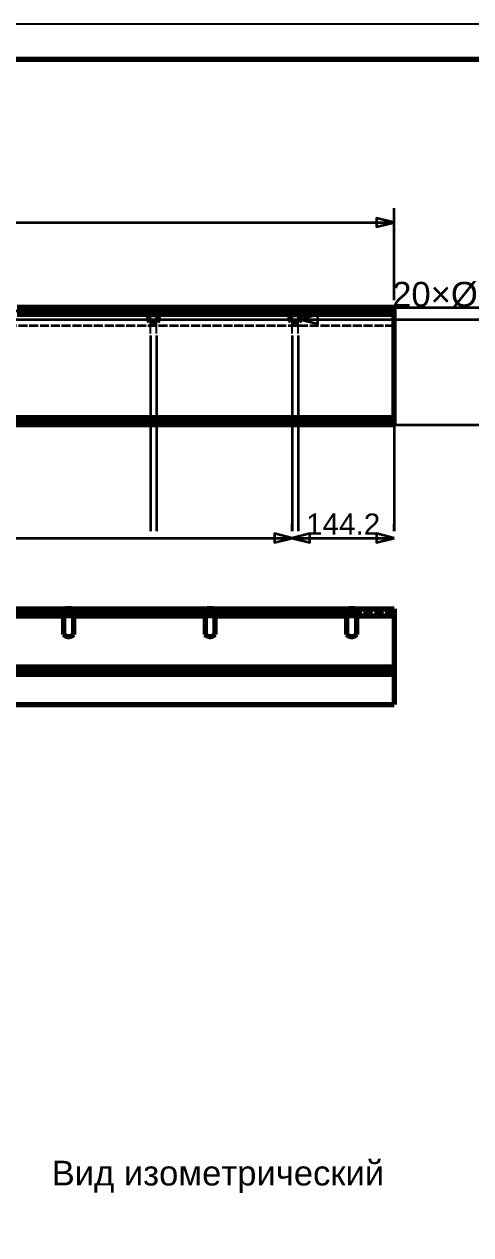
# Model space of a CAD drawing. Header units: millimetres. Extents: x 0 to 420, y 0 to 297.
# Drawn here: x 212.7 to 275.8, y 126 to 297 of the extents above; entities that cross this region are included whole.
import ezdxf
from ezdxf.enums import TextEntityAlignment as Align

# ---------------------------------------------------------------- set-up
doc = ezdxf.new("R2010")
doc.units = ezdxf.units.MM
doc.linetypes.add('CENTER', pattern=[5.08, 3.175, -0.635, 0.635, -0.635])
doc.linetypes.add('DASHED', pattern=[1.524, 1.27, -0.254])
doc.styles.add('GOST', font='Arial')

msp = doc.modelspace()

# ---------------------------------------------------------------- linework, layer by layer
at = {"color": 7, "lineweight": 35}
for p, q in [((265, 258), (265, 271)), ((65, 269), (265, 269)), ((265, 257), (280, 257)), ((72.88, 255.3), (280, 255.3)), ((73.72, 255.3), (280, 255.3)), ((92.88, 255.3), (280, 255.3)), ((93.72, 255.3), (280, 255.3)), ((112.88, 255.3), (280, 255.3)), ((113.72, 255.3), (280, 255.3)), ((132.88, 255.3), (280, 255.3)), ((133.72, 255.3), (280, 255.3)), ((152.88, 255.3), (280, 255.3)), ((153.72, 255.3), (280, 255.3)), ((172.88, 255.3), (280, 255.3)), ((173.72, 255.3), (280, 255.3)), ((192.88, 255.3), (280, 255.3)), ((193.72, 255.3), (280, 255.3)), ((212.88, 255.3), (280, 255.3)), ((213.72, 255.3), (280, 255.3)), ((232.88, 255.3), (280, 255.3)), ((233.72, 255.3), (280, 255.3)), ((251.72, 255.3), (263.72, 255.3)), ((252.88, 255.3), (280, 255.3)), ((253.72, 255.3), (280, 255.3)), ((263.72, 255.3), (268.72, 255.3)), ((230.58, 253), (230.58, 225.4)), ((231.42, 253), (231.42, 225.4)), ((250.58, 253), (250.58, 225.4)), ((251.42, 253), (251.42, 225.4)), ((265, 240.4), (265, 225.4)), ((265, 240.4), (280, 240.4)), ((250.58, 225.4), (250.58, 226.4)), ((250.58, 225.4), (250.58, 226.4)), ((265, 225.4), (265, 226.4)), ((90.58, 224.4), (250.58, 224.4)), ((250.58, 224.4), (265, 224.4))]:
    msp.add_line(p, q, dxfattribs=at)
at = {"color": 1, "lineweight": 70}
for p, q in [((230.28, 257), (211.72, 257)), ((230.28, 257), (211.72, 257)), ((230.37, 257), (230.28, 257)), ((230.28, 257), (230.28, 256.99)), ((230.28, 256.99), (230.28, 256.97)), ((230.28, 256.97), (230.28, 256.94)), ((230.28, 256.94), (230.28, 256.9)), ((230.28, 256.9), (230.28, 256.85)), ((230.28, 256.85), (230.28, 256.78)), ((230.28, 256.78), (230.28, 256.71)), ((230.28, 256.71), (230.28, 256.62)), ((230.28, 256.62), (230.28, 256.53)), ((230.46, 257), (230.37, 257)), ((230.56, 257), (230.46, 257)), ((230.66, 257), (230.56, 257)), ((230.77, 257), (230.66, 257)), ((230.89, 257), (230.77, 257)), ((231, 257), (230.89, 257)), ((231.11, 257), (231, 257)), ((231.23, 257), (231.11, 257)), ((231.34, 257), (231.23, 257)), ((231.44, 257), (231.34, 257)), ((231.54, 257), (231.44, 257)), ((231.63, 257), (231.54, 257)), ((231.72, 257), (231.63, 257)), ((250.28, 257), (231.72, 257)), ((250.28, 257), (231.72, 257)), ((231.72, 256.99), (231.72, 257)), ((231.72, 256.97), (231.72, 256.99)), ((231.72, 256.94), (231.72, 256.97)), ((231.72, 256.9), (231.72, 256.94)), ((231.72, 256.85), (231.72, 256.9)), ((231.72, 256.78), (231.72, 256.85)), ((231.72, 256.71), (231.72, 256.78)), ((231.72, 256.62), (231.72, 256.71)), ((231.72, 256.53), (231.72, 256.62)), ((250.37, 257), (250.28, 257)), ((250.28, 257), (250.28, 256.99)), ((250.28, 256.99), (250.28, 256.97)), ((250.28, 256.97), (250.28, 256.94)), ((250.28, 256.94), (250.28, 256.9)), ((250.28, 256.9), (250.28, 256.85)), ((250.28, 256.85), (250.28, 256.78)), ((250.28, 256.78), (250.28, 256.71)), ((250.28, 256.71), (250.28, 256.62)), ((250.28, 256.62), (250.28, 256.53)), ((250.46, 257), (250.37, 257)), ((250.56, 257), (250.46, 257)), ((250.66, 257), (250.56, 257)), ((250.77, 257), (250.66, 257)), ((250.89, 257), (250.77, 257)), ((251, 257), (250.89, 257)), ((251.11, 257), (251, 257)), ((251.23, 257), (251.11, 257)), ((251.34, 257), (251.23, 257)), ((251.44, 257), (251.34, 257)), ((251.54, 257), (251.44, 257)), ((251.63, 257), (251.54, 257)), ((251.72, 257), (251.63, 257)), ((265, 257), (251.72, 257)), ((265, 257), (251.72, 257)), ((251.72, 256.99), (251.72, 257)), ((251.72, 256.97), (251.72, 256.99)), ((251.72, 256.94), (251.72, 256.97)), ((251.72, 256.9), (251.72, 256.94)), ((251.72, 256.85), (251.72, 256.9)), ((251.72, 256.78), (251.72, 256.85)), ((251.72, 256.71), (251.72, 256.78)), ((251.72, 256.62), (251.72, 256.71)), ((251.72, 256.53), (251.72, 256.62)), ((265, 256.99), (265, 257)), ((265, 256.97), (265, 256.99)), ((265, 256.94), (265, 256.97)), ((265, 256.9), (265, 256.94)), ((265, 256.85), (265, 256.9)), ((265, 256.78), (265, 256.85)), ((265, 256.71), (265, 256.78)), ((265, 256.62), (265, 256.71)), ((265, 256.53), (265, 256.62)), ((230.28, 256), (211.72, 256)), ((230.28, 256.53), (230.28, 256.43)), ((230.28, 256.5), (230.37, 256.5)), ((230.28, 256.43), (230.28, 256.33)), ((230.28, 256.33), (230.28, 256.22)), ((230.28, 256.22), (230.28, 256.11)), ((230.28, 256.11), (230.28, 256)), ((230.28, 256), (230.28, 255.3)), ((230.28, 256), (231.72, 256)), ((230.3, 255.19), (230.28, 255.3)), ((230.37, 255.09), (230.3, 255.19)), ((230.37, 256.5), (230.46, 256.5)), ((230.47, 255.02), (230.37, 255.09)), ((230.46, 256.5), (230.56, 256.5)), ((230.58, 255), (230.47, 255.02)), ((230.56, 256.5), (230.66, 256.5)), ((230.58, 255), (231.42, 255)), ((230.66, 256.5), (230.77, 256.5)), ((230.77, 256.5), (230.89, 256.5)), ((230.89, 256.5), (231, 256.5)), ((231, 256.5), (231.11, 256.5)), ((231.11, 256.5), (231.23, 256.5)), ((231.23, 256.5), (231.34, 256.5)), ((231.34, 256.5), (231.44, 256.5)), ((231.53, 255.02), (231.42, 255)), ((231.44, 256.5), (231.54, 256.5)), ((231.63, 255.09), (231.53, 255.02)), ((231.54, 256.5), (231.63, 256.5)), ((231.63, 256.5), (231.72, 256.5)), ((231.7, 255.19), (231.63, 255.09)), ((231.72, 255.3), (231.7, 255.19)), ((231.72, 256.43), (231.72, 256.53)), ((231.72, 256.33), (231.72, 256.43)), ((231.72, 256.22), (231.72, 256.33)), ((231.72, 256.11), (231.72, 256.22)), ((231.72, 256), (231.72, 256.11)), ((231.72, 255.3), (231.72, 256)), ((250.28, 256), (231.72, 256)), ((250.28, 256.53), (250.28, 256.43)), ((250.28, 256.5), (250.37, 256.5)), ((250.28, 256.43), (250.28, 256.33)), ((250.28, 256.33), (250.28, 256.22)), ((250.28, 256.22), (250.28, 256.11)), ((250.28, 256.11), (250.28, 256)), ((250.28, 256), (250.28, 255.3)), ((250.28, 256), (251.72, 256)), ((250.3, 255.19), (250.28, 255.3)), ((250.37, 255.09), (250.3, 255.19)), ((250.37, 256.5), (250.46, 256.5)), ((250.47, 255.02), (250.37, 255.09)), ((250.46, 256.5), (250.56, 256.5)), ((250.58, 255), (250.47, 255.02)), ((250.56, 256.5), (250.66, 256.5)), ((250.58, 255), (251.42, 255)), ((250.66, 256.5), (250.77, 256.5)), ((250.77, 256.5), (250.89, 256.5)), ((250.89, 256.5), (251, 256.5)), ((251, 256.5), (251.11, 256.5)), ((251.11, 256.5), (251.23, 256.5)), ((251.23, 256.5), (251.34, 256.5)), ((251.34, 256.5), (251.44, 256.5)), ((251.53, 255.02), (251.42, 255)), ((251.44, 256.5), (251.54, 256.5)), ((251.63, 255.09), (251.53, 255.02)), ((251.54, 256.5), (251.63, 256.5)), ((251.63, 256.5), (251.72, 256.5)), ((251.7, 255.19), (251.63, 255.09)), ((251.72, 255.3), (251.7, 255.19)), ((251.72, 256.43), (251.72, 256.53)), ((251.72, 256.33), (251.72, 256.43)), ((251.72, 256.22), (251.72, 256.33)), ((251.72, 256.11), (251.72, 256.22)), ((251.72, 256), (251.72, 256.11)), ((251.72, 255.3), (251.72, 256)), ((265, 256), (251.72, 256)), ((265, 256.43), (265, 256.53)), ((265, 256.33), (265, 256.43)), ((265, 256.22), (265, 256.33)), ((265, 256.11), (265, 256.22)), ((265, 256), (265, 256.11)), ((265, 241.4), (265, 256)), ((265, 241.4), (65, 241.4)), ((265, 241.29), (265, 241.4)), ((265, 241.18), (265, 241.29)), ((265, 241.07), (265, 241.18)), ((265, 240.4), (65, 240.4)), ((265, 240.97), (265, 241.07)), ((265, 240.87), (265, 240.97)), ((265, 240.78), (265, 240.87)), ((265, 240.69), (265, 240.78)), ((265, 240.62), (265, 240.69)), ((265, 240.55), (265, 240.62)), ((265, 240.5), (265, 240.55)), ((265, 240.46), (265, 240.5)), ((265, 240.43), (265, 240.46)), ((265, 240.41), (265, 240.43)), ((265, 240.4), (265, 240.41)), ((199.72, 214.4), (218.28, 214.4)), ((218.28, 214.4), (218.28, 214.4)), ((218.28, 214.4), (218.29, 214.4)), ((218.28, 214.4), (218.28, 214.39)), ((218.28, 214.39), (218.28, 214.37)), ((218.28, 214.37), (218.28, 214.34)), ((218.28, 214.34), (218.28, 214.3)), ((218.28, 214.3), (218.28, 214.25)), ((218.28, 214.25), (218.28, 214.18)), ((218.28, 214.18), (218.28, 214.11)), ((218.28, 214.11), (218.28, 214.02)), ((218.28, 214.02), (218.28, 213.93)), ((218.28, 213.93), (218.28, 213.83)), ((218.29, 213.9), (218.28, 213.9)), ((218.28, 213.9), (218.28, 213.9)), ((218.28, 213.83), (218.28, 213.73)), ((218.29, 214.4), (218.3, 214.4)), ((218.3, 213.9), (218.29, 213.9)), ((218.3, 214.4), (218.31, 214.4)), ((218.31, 213.9), (218.3, 213.9)), ((218.31, 214.4), (218.33, 214.4)), ((218.33, 213.9), (218.31, 213.9)), ((218.33, 214.4), (218.35, 214.4)), ((218.35, 213.9), (218.33, 213.9)), ((218.35, 214.4), (218.37, 214.4)), ((218.37, 213.9), (218.35, 213.9)), ((218.37, 214.4), (218.39, 214.4)), ((218.39, 213.9), (218.37, 213.9)), ((218.39, 214.4), (218.42, 214.4)), ((218.42, 213.9), (218.39, 213.9)), ((218.42, 214.4), (218.45, 214.4)), ((218.45, 213.9), (218.42, 213.9)), ((218.45, 214.4), (218.48, 214.4)), ((218.48, 213.9), (218.45, 213.9)), ((218.48, 214.4), (218.51, 214.4)), ((218.51, 213.9), (218.48, 213.9)), ((218.51, 214.4), (218.55, 214.4)), ((218.55, 213.9), (218.51, 213.9)), ((218.55, 214.4), (218.58, 214.4)), ((218.58, 213.9), (218.55, 213.9)), ((219.42, 214.4), (218.58, 214.4)), ((218.58, 214.4), (218.58, 213.9)), ((218.58, 213.9), (219.42, 213.9)), ((219.42, 214.4), (219.45, 214.4)), ((219.42, 213.9), (219.42, 214.4)), ((219.45, 213.9), (219.42, 213.9)), ((219.45, 214.4), (219.49, 214.4)), ((219.49, 213.9), (219.45, 213.9)), ((219.49, 214.4), (219.52, 214.4)), ((219.52, 213.9), (219.49, 213.9)), ((219.52, 214.4), (219.55, 214.4)), ((219.55, 213.9), (219.52, 213.9)), ((219.55, 214.4), (219.58, 214.4)), ((219.58, 213.9), (219.55, 213.9)), ((219.58, 214.4), (219.61, 214.4)), ((219.61, 213.9), (219.58, 213.9)), ((219.61, 214.4), (219.63, 214.4)), ((219.63, 213.9), (219.61, 213.9)), ((219.63, 214.4), (219.65, 214.4)), ((219.65, 213.9), (219.63, 213.9)), ((219.65, 214.4), (219.67, 214.4)), ((219.67, 213.9), (219.65, 213.9)), ((219.67, 214.4), (219.69, 214.4)), ((219.69, 213.9), (219.67, 213.9)), ((219.69, 214.4), (219.7, 214.4)), ((219.7, 213.9), (219.69, 213.9)), ((219.7, 214.4), (219.71, 214.4)), ((219.71, 213.9), (219.7, 213.9)), ((219.71, 214.4), (219.72, 214.4)), ((219.72, 213.9), (219.71, 213.9)), ((219.72, 214.4), (219.72, 214.4)), ((219.72, 214.39), (219.72, 214.4)), ((219.72, 214.4), (238.28, 214.4)), ((219.72, 214.37), (219.72, 214.39)), ((219.72, 214.34), (219.72, 214.37)), ((219.72, 214.3), (219.72, 214.34)), ((219.72, 214.25), (219.72, 214.3)), ((219.72, 214.18), (219.72, 214.25)), ((219.72, 214.11), (219.72, 214.18)), ((219.72, 214.02), (219.72, 214.11)), ((219.72, 213.93), (219.72, 214.02)), ((219.72, 213.83), (219.72, 213.93)), ((219.72, 213.9), (219.72, 213.9)), ((219.72, 213.73), (219.72, 213.83)), ((238.28, 214.4), (238.28, 214.4)), ((238.28, 214.4), (238.29, 214.4)), ((238.28, 214.4), (238.28, 214.39)), ((238.28, 214.39), (238.28, 214.37)), ((238.28, 214.37), (238.28, 214.34)), ((238.28, 214.34), (238.28, 214.3)), ((238.28, 214.3), (238.28, 214.25)), ((238.28, 214.25), (238.28, 214.18)), ((238.28, 214.18), (238.28, 214.11)), ((238.28, 214.11), (238.28, 214.02)), ((238.28, 214.02), (238.28, 213.93)), ((238.28, 213.93), (238.28, 213.83)), ((238.29, 213.9), (238.28, 213.9)), ((238.28, 213.9), (238.28, 213.9)), ((238.28, 213.83), (238.28, 213.73)), ((238.29, 214.4), (238.3, 214.4)), ((238.3, 213.9), (238.29, 213.9)), ((238.3, 214.4), (238.31, 214.4)), ((238.31, 213.9), (238.3, 213.9)), ((238.31, 214.4), (238.33, 214.4)), ((238.33, 213.9), (238.31, 213.9)), ((238.33, 214.4), (238.35, 214.4)), ((238.35, 213.9), (238.33, 213.9)), ((238.35, 214.4), (238.37, 214.4)), ((238.37, 213.9), (238.35, 213.9)), ((238.37, 214.4), (238.39, 214.4)), ((238.39, 213.9), (238.37, 213.9)), ((238.39, 214.4), (238.42, 214.4)), ((238.42, 213.9), (238.39, 213.9)), ((238.42, 214.4), (238.45, 214.4)), ((238.45, 213.9), (238.42, 213.9)), ((238.45, 214.4), (238.48, 214.4)), ((238.48, 213.9), (238.45, 213.9)), ((238.48, 214.4), (238.51, 214.4)), ((238.51, 213.9), (238.48, 213.9)), ((238.51, 214.4), (238.55, 214.4)), ((238.55, 213.9), (238.51, 213.9)), ((238.55, 214.4), (238.58, 214.4)), ((238.58, 213.9), (238.55, 213.9)), ((239.42, 214.4), (238.58, 214.4)), ((238.58, 214.4), (238.58, 213.9)), ((238.58, 213.9), (239.42, 213.9)), ((239.42, 214.4), (239.45, 214.4)), ((239.42, 213.9), (239.42, 214.4)), ((239.45, 213.9), (239.42, 213.9)), ((239.45, 214.4), (239.49, 214.4)), ((239.49, 213.9), (239.45, 213.9)), ((239.49, 214.4), (239.52, 214.4)), ((239.52, 213.9), (239.49, 213.9)), ((239.52, 214.4), (239.55, 214.4)), ((239.55, 213.9), (239.52, 213.9)), ((239.55, 214.4), (239.58, 214.4)), ((239.58, 213.9), (239.55, 213.9)), ((239.58, 214.4), (239.61, 214.4)), ((239.61, 213.9), (239.58, 213.9)), ((239.61, 214.4), (239.63, 214.4)), ((239.63, 213.9), (239.61, 213.9)), ((239.63, 214.4), (239.65, 214.4)), ((239.65, 213.9), (239.63, 213.9)), ((239.65, 214.4), (239.67, 214.4)), ((239.67, 213.9), (239.65, 213.9)), ((239.67, 214.4), (239.69, 214.4)), ((239.69, 213.9), (239.67, 213.9)), ((239.69, 214.4), (239.7, 214.4)), ((239.7, 213.9), (239.69, 213.9)), ((239.7, 214.4), (239.71, 214.4)), ((239.71, 213.9), (239.7, 213.9)), ((239.71, 214.4), (239.72, 214.4)), ((239.72, 213.9), (239.71, 213.9)), ((239.72, 214.4), (239.72, 214.4)), ((239.72, 214.39), (239.72, 214.4)), ((239.72, 214.4), (258.28, 214.4)), ((239.72, 214.37), (239.72, 214.39)), ((239.72, 214.34), (239.72, 214.37)), ((239.72, 214.3), (239.72, 214.34)), ((239.72, 214.25), (239.72, 214.3)), ((239.72, 214.18), (239.72, 214.25)), ((239.72, 214.11), (239.72, 214.18)), ((239.72, 214.02), (239.72, 214.11)), ((239.72, 213.93), (239.72, 214.02)), ((239.72, 213.83), (239.72, 213.93)), ((239.72, 213.9), (239.72, 213.9)), ((239.72, 213.73), (239.72, 213.83)), ((258.28, 214.4), (258.28, 214.4)), ((258.28, 214.4), (258.29, 214.4)), ((258.28, 214.4), (258.28, 214.39)), ((258.28, 214.39), (258.28, 214.37)), ((258.28, 214.37), (258.28, 214.34)), ((258.28, 214.34), (258.28, 214.3)), ((258.28, 214.3), (258.28, 214.25)), ((258.28, 214.25), (258.28, 214.18)), ((258.28, 214.18), (258.28, 214.11)), ((258.28, 214.11), (258.28, 214.02)), ((258.28, 214.02), (258.28, 213.93)), ((258.28, 213.93), (258.28, 213.83)), ((258.29, 213.9), (258.28, 213.9)), ((258.28, 213.9), (258.28, 213.9)), ((258.28, 213.83), (258.28, 213.73)), ((258.29, 214.4), (258.3, 214.4)), ((258.3, 213.9), (258.29, 213.9)), ((258.3, 214.4), (258.31, 214.4)), ((258.31, 213.9), (258.3, 213.9)), ((258.31, 214.4), (258.33, 214.4)), ((258.33, 213.9), (258.31, 213.9)), ((258.33, 214.4), (258.35, 214.4)), ((258.35, 213.9), (258.33, 213.9)), ((258.35, 214.4), (258.37, 214.4)), ((258.37, 213.9), (258.35, 213.9)), ((258.37, 214.4), (258.39, 214.4)), ((258.39, 213.9), (258.37, 213.9)), ((258.39, 214.4), (258.42, 214.4)), ((258.42, 213.9), (258.39, 213.9)), ((258.42, 214.4), (258.45, 214.4)), ((258.45, 213.9), (258.42, 213.9)), ((258.45, 214.4), (258.48, 214.4)), ((258.48, 213.9), (258.45, 213.9)), ((258.48, 214.4), (258.51, 214.4)), ((258.51, 213.9), (258.48, 213.9)), ((258.51, 214.4), (258.55, 214.4)), ((258.55, 213.9), (258.51, 213.9)), ((258.55, 214.4), (258.58, 214.4)), ((258.58, 213.9), (258.55, 213.9)), ((259.42, 214.4), (258.58, 214.4)), ((258.58, 214.4), (258.58, 213.9)), ((258.58, 213.9), (259.42, 213.9)), ((259.42, 214.4), (259.45, 214.4)), ((259.42, 213.9), (259.42, 214.4)), ((259.45, 213.9), (259.42, 213.9)), ((259.45, 214.4), (259.49, 214.4)), ((259.49, 213.9), (259.45, 213.9)), ((259.49, 214.4), (259.52, 214.4)), ((259.52, 213.9), (259.49, 213.9)), ((259.52, 214.4), (259.55, 214.4)), ((259.55, 213.9), (259.52, 213.9)), ((259.55, 214.4), (259.58, 214.4)), ((259.58, 213.9), (259.55, 213.9)), ((259.58, 214.4), (259.61, 214.4)), ((259.61, 213.9), (259.58, 213.9)), ((259.61, 214.4), (259.63, 214.4)), ((259.63, 213.9), (259.61, 213.9)), ((259.63, 214.4), (259.65, 214.4)), ((259.65, 213.9), (259.63, 213.9)), ((259.65, 214.4), (259.67, 214.4)), ((259.67, 213.9), (259.65, 213.9)), ((259.67, 214.4), (259.69, 214.4)), ((259.69, 213.9), (259.67, 213.9)), ((259.69, 214.4), (259.7, 214.4)), ((259.7, 213.9), (259.69, 213.9)), ((259.7, 214.4), (259.71, 214.4)), ((259.71, 213.9), (259.7, 213.9)), ((259.71, 214.4), (259.72, 214.4)), ((259.72, 213.9), (259.71, 213.9)), ((259.72, 214.4), (259.72, 214.4)), ((259.72, 214.39), (259.72, 214.4)), ((259.72, 214.4), (265, 214.4)), ((259.72, 214.37), (259.72, 214.39)), ((259.72, 214.34), (259.72, 214.37)), ((259.72, 214.3), (259.72, 214.34)), ((259.72, 214.25), (259.72, 214.3)), ((259.72, 214.18), (259.72, 214.25)), ((259.72, 214.11), (259.72, 214.18)), ((259.72, 214.02), (259.72, 214.11)), ((259.72, 213.93), (259.72, 214.02)), ((259.72, 213.83), (259.72, 213.93)), ((259.72, 213.9), (259.72, 213.9)), ((259.72, 213.73), (259.72, 213.83)), ((265, 214.4), (265, 214.39)), ((265, 214.39), (265, 214.37)), ((265, 214.37), (265, 214.34)), ((265, 214.34), (265, 214.3)), ((265, 214.3), (265, 214.25)), ((265, 214.25), (265, 214.18)), ((265, 214.18), (265, 214.11)), ((265, 214.11), (265, 214.02)), ((265, 214.02), (265, 213.93)), ((265, 213.93), (265, 213.83)), ((265, 213.83), (265, 213.73)), ((199.72, 213.4), (218.28, 213.4)), ((218.28, 213.73), (218.28, 213.62)), ((218.28, 213.62), (218.28, 213.51)), ((218.28, 213.51), (218.28, 213.4)), ((218.28, 213.4), (218.28, 210.8)), ((219.72, 213.4), (218.28, 213.4)), ((219.72, 213.62), (219.72, 213.73)), ((219.72, 213.51), (219.72, 213.62)), ((219.72, 213.4), (219.72, 213.51)), ((219.72, 210.8), (219.72, 213.4)), ((219.72, 213.4), (238.28, 213.4)), ((238.28, 213.73), (238.28, 213.62)), ((238.28, 213.62), (238.28, 213.51)), ((238.28, 213.51), (238.28, 213.4)), ((238.28, 213.4), (238.28, 210.8)), ((239.72, 213.4), (238.28, 213.4)), ((239.72, 213.62), (239.72, 213.73)), ((239.72, 213.51), (239.72, 213.62)), ((239.72, 213.4), (239.72, 213.51)), ((239.72, 210.8), (239.72, 213.4)), ((239.72, 213.4), (258.28, 213.4)), ((258.28, 213.73), (258.28, 213.62)), ((258.28, 213.62), (258.28, 213.51)), ((258.28, 213.51), (258.28, 213.4)), ((258.28, 213.4), (258.28, 210.8)), ((259.72, 213.4), (258.28, 213.4)), ((259.72, 213.62), (259.72, 213.73)), ((259.72, 213.51), (259.72, 213.62)), ((259.72, 213.4), (259.72, 213.51)), ((259.72, 210.8), (259.72, 213.4)), ((259.72, 213.4), (265, 213.4)), ((265, 213.73), (265, 213.62)), ((265, 213.62), (265, 213.51)), ((265, 213.51), (265, 213.4)), ((265, 213.4), (265, 206.2)), ((218.28, 210.8), (218.46, 210.66)), ((218.46, 210.66), (218.66, 210.56)), ((218.66, 210.56), (218.89, 210.51)), ((218.89, 210.51), (219.11, 210.51)), ((219.11, 210.51), (219.34, 210.56)), ((219.34, 210.56), (219.54, 210.66)), ((219.54, 210.66), (219.72, 210.8)), ((238.28, 210.8), (238.46, 210.66)), ((238.46, 210.66), (238.66, 210.56)), ((238.66, 210.56), (238.89, 210.51)), ((238.89, 210.51), (239.11, 210.51)), ((239.11, 210.51), (239.34, 210.56)), ((239.34, 210.56), (239.54, 210.66)), ((239.54, 210.66), (239.72, 210.8)), ((258.28, 210.8), (258.46, 210.66)), ((258.46, 210.66), (258.66, 210.56)), ((258.66, 210.56), (258.89, 210.51)), ((258.89, 210.51), (259.11, 210.51)), ((259.11, 210.51), (259.34, 210.56)), ((259.34, 210.56), (259.54, 210.66)), ((259.54, 210.66), (259.72, 210.8)), ((65, 206.2), (265, 206.2)), ((265, 206.2), (265, 206.09)), ((265, 206.09), (265, 205.98)), ((265, 205.98), (265, 205.87)), ((265, 205.87), (265, 205.77)), ((265, 205.77), (265, 205.67)), ((265, 205.67), (265, 205.58)), ((265, 205.58), (265, 205.49)), ((265, 205.49), (265, 205.42)), ((265, 205.42), (265, 205.35)), ((265, 205.35), (265, 205.3)), ((265, 205.3), (265, 205.26)), ((265, 205.26), (265, 205.23)), ((65, 205.2), (265, 205.2)), ((265, 205.23), (265, 205.21)), ((265, 205.21), (265, 205.2)), ((265, 205.2), (265, 200.9)), ((65, 200.9), (265, 200.9))]:
    msp.add_line(p, q, dxfattribs=at)
at = {"color": 5, "linetype": 'DASHED', "lineweight": 35}
for p, q in [((231.72, 257), (230.28, 257)), ((230.28, 257), (230.28, 256.5)), ((231.72, 257), (231.72, 256.5)), ((251.72, 257), (250.28, 257)), ((250.28, 257), (250.28, 256.5)), ((251.72, 257), (251.72, 256.5)), ((265, 256.5), (265, 257)), ((265, 256.5), (265, 257)), ((265, 257), (265, 256.99)), ((265, 256.99), (265, 256.97)), ((265, 256.97), (265, 256.94)), ((265, 256.94), (265, 256.9)), ((265, 256.9), (265, 256.85)), ((265, 256.85), (265, 256.78)), ((265, 256.78), (265, 256.71)), ((265, 256.71), (265, 256.62)), ((265, 256.62), (265, 256.53)), ((65, 256.5), (265, 256.5)), ((211.72, 256.5), (230.28, 256.5)), ((230.28, 256.49), (230.28, 256.5)), ((230.28, 256.5), (230.28, 256.5)), ((230.28, 256.47), (230.28, 256.49)), ((230.28, 256.45), (230.28, 256.47)), ((230.28, 256.42), (230.28, 256.45)), ((230.28, 256.39), (230.28, 256.42)), ((230.28, 256.35), (230.28, 256.39)), ((230.28, 256.31), (230.28, 256.35)), ((230.28, 256.27), (230.28, 256.31)), ((230.28, 256.22), (230.28, 256.27)), ((230.28, 256.17), (230.28, 256.22)), ((230.28, 256.11), (230.28, 256.17)), ((230.28, 256.06), (230.28, 256.11)), ((230.28, 256), (230.28, 256.06)), ((230.28, 255.3), (230.28, 256)), ((230.28, 255.3), (230.3, 255.19)), ((230.3, 255.19), (230.37, 255.09)), ((230.37, 255.09), (230.47, 255.02)), ((230.47, 255.02), (230.58, 255)), ((231.42, 255), (230.58, 255)), ((231.42, 255), (231.53, 255.02)), ((231.53, 255.02), (231.63, 255.09)), ((231.63, 255.09), (231.7, 255.19)), ((231.7, 255.19), (231.72, 255.3)), ((231.72, 256.5), (231.72, 256.5)), ((231.72, 256.5), (231.72, 256.49)), ((231.72, 256.5), (250.28, 256.5)), ((231.72, 256.49), (231.72, 256.47)), ((231.72, 256.47), (231.72, 256.45)), ((231.72, 256.45), (231.72, 256.42)), ((231.72, 256.42), (231.72, 256.39)), ((231.72, 256.39), (231.72, 256.35)), ((231.72, 256.35), (231.72, 256.31)), ((231.72, 256.31), (231.72, 256.27)), ((231.72, 256.27), (231.72, 256.22)), ((231.72, 256.22), (231.72, 256.17)), ((231.72, 256.17), (231.72, 256.11)), ((231.72, 256.11), (231.72, 256.06)), ((231.72, 256.06), (231.72, 256)), ((231.72, 256), (231.72, 255.3)), ((250.28, 256.49), (250.28, 256.5)), ((250.28, 256.5), (250.28, 256.5)), ((250.28, 256.47), (250.28, 256.49)), ((250.28, 256.45), (250.28, 256.47)), ((250.28, 256.42), (250.28, 256.45)), ((250.28, 256.39), (250.28, 256.42)), ((250.28, 256.35), (250.28, 256.39)), ((250.28, 256.31), (250.28, 256.35)), ((250.28, 256.27), (250.28, 256.31)), ((250.28, 256.22), (250.28, 256.27)), ((250.28, 256.17), (250.28, 256.22)), ((250.28, 256.11), (250.28, 256.17)), ((250.28, 256.06), (250.28, 256.11)), ((250.28, 256), (250.28, 256.06)), ((250.28, 255.3), (250.28, 256)), ((250.28, 255.3), (250.3, 255.19)), ((250.3, 255.19), (250.37, 255.09)), ((250.37, 255.09), (250.47, 255.02)), ((250.47, 255.02), (250.58, 255)), ((251.42, 255), (250.58, 255)), ((251.42, 255), (251.53, 255.02)), ((251.53, 255.02), (251.63, 255.09)), ((251.63, 255.09), (251.7, 255.19)), ((251.7, 255.19), (251.72, 255.3)), ((251.72, 256.5), (251.72, 256.5)), ((251.72, 256.5), (251.72, 256.49)), ((251.72, 256.5), (265, 256.5)), ((251.72, 256.49), (251.72, 256.47)), ((251.72, 256.47), (251.72, 256.45)), ((251.72, 256.45), (251.72, 256.42)), ((251.72, 256.42), (251.72, 256.39)), ((251.72, 256.39), (251.72, 256.35)), ((251.72, 256.35), (251.72, 256.31)), ((251.72, 256.31), (251.72, 256.27)), ((251.72, 256.27), (251.72, 256.22)), ((251.72, 256.22), (251.72, 256.17)), ((251.72, 256.17), (251.72, 256.11)), ((251.72, 256.11), (251.72, 256.06)), ((251.72, 256.06), (251.72, 256)), ((251.72, 256), (251.72, 255.3)), ((265, 256.53), (265, 256.43)), ((265, 256.49), (265, 256.5)), ((265, 256.5), (265, 256.5)), ((265, 256.5), (265, 256.5)), ((265, 256.5), (265, 256.49)), ((265, 256.47), (265, 256.49)), ((265, 256.49), (265, 256.47)), ((265, 256.45), (265, 256.47)), ((265, 256.47), (265, 256.45)), ((265, 256.42), (265, 256.45)), ((265, 256.45), (265, 256.42)), ((265, 256.43), (265, 256.33)), ((265, 256.39), (265, 256.42)), ((265, 256.42), (265, 256.39)), ((265, 256.35), (265, 256.39)), ((265, 256.39), (265, 256.35)), ((265, 256.31), (265, 256.35)), ((265, 256.35), (265, 256.31)), ((265, 256.33), (265, 256.22)), ((265, 256.27), (265, 256.31)), ((265, 256.31), (265, 256.27)), ((265, 256.22), (265, 256.27)), ((265, 256.27), (265, 256.22)), ((265, 256.17), (265, 256.22)), ((265, 256.22), (265, 256.17)), ((265, 256.22), (265, 256.11)), ((265, 256.11), (265, 256.17)), ((265, 256.17), (265, 256.11)), ((265, 256.06), (265, 256.11)), ((265, 256.11), (265, 256.06)), ((265, 256.11), (265, 256)), ((265, 256), (265, 256.06)), ((265, 256.06), (265, 256)), ((265, 241.4), (265, 256)), ((265, 256), (265, 254.4)), ((265, 256), (265, 254.4)), ((265, 254.4), (65, 254.4)), ((265, 254.4), (65, 254.4)), ((265, 241.34), (265, 241.4)), ((265, 241.29), (265, 241.34)), ((265, 241.23), (265, 241.29)), ((265, 241.18), (265, 241.23)), ((265, 241.13), (265, 241.18)), ((65, 240.9), (265, 240.9)), ((265, 240.9), (65, 240.9)), ((65, 240.4), (265, 240.4)), ((265, 241.09), (265, 241.13)), ((265, 241.05), (265, 241.09)), ((265, 241.01), (265, 241.05)), ((265, 240.98), (265, 241.01)), ((265, 240.95), (265, 240.98)), ((265, 240.93), (265, 240.95)), ((265, 240.91), (265, 240.93)), ((265, 240.9), (265, 240.91)), ((265, 240.9), (265, 240.9)), ((265, 240.9), (265, 240.4)), ((265, 240.9), (265, 240.4)), ((65, 214.4), (265, 214.4)), ((265, 213.9), (65, 213.9)), ((218.28, 213.9), (199.72, 213.9)), ((218.28, 213.9), (218.28, 214.4)), ((218.28, 213.89), (218.28, 213.9)), ((218.28, 213.9), (218.28, 213.9)), ((218.28, 213.87), (218.28, 213.89)), ((218.28, 213.85), (218.28, 213.87)), ((218.28, 213.82), (218.28, 213.85)), ((218.28, 213.79), (218.28, 213.82)), ((218.28, 213.75), (218.28, 213.79)), ((219.72, 214.4), (219.72, 213.9)), ((238.28, 213.9), (219.72, 213.9)), ((219.72, 213.9), (219.72, 213.9)), ((219.72, 213.9), (219.72, 213.89)), ((219.72, 213.89), (219.72, 213.87)), ((219.72, 213.87), (219.72, 213.85)), ((219.72, 213.85), (219.72, 213.82)), ((219.72, 213.82), (219.72, 213.79)), ((219.72, 213.79), (219.72, 213.75)), ((238.28, 213.9), (238.28, 214.4)), ((238.28, 213.89), (238.28, 213.9)), ((238.28, 213.9), (238.28, 213.9)), ((238.28, 213.87), (238.28, 213.89)), ((238.28, 213.85), (238.28, 213.87)), ((238.28, 213.82), (238.28, 213.85)), ((238.28, 213.79), (238.28, 213.82)), ((238.28, 213.75), (238.28, 213.79)), ((239.72, 214.4), (239.72, 213.9)), ((258.28, 213.9), (239.72, 213.9)), ((239.72, 213.9), (239.72, 213.9)), ((239.72, 213.9), (239.72, 213.89)), ((239.72, 213.89), (239.72, 213.87)), ((239.72, 213.87), (239.72, 213.85)), ((239.72, 213.85), (239.72, 213.82)), ((239.72, 213.82), (239.72, 213.79)), ((239.72, 213.79), (239.72, 213.75)), ((258.28, 213.9), (258.28, 214.4)), ((258.28, 213.89), (258.28, 213.9)), ((258.28, 213.9), (258.28, 213.9)), ((258.28, 213.87), (258.28, 213.89)), ((258.28, 213.85), (258.28, 213.87)), ((258.28, 213.82), (258.28, 213.85)), ((258.28, 213.79), (258.28, 213.82)), ((258.28, 213.75), (258.28, 213.79)), ((259.72, 214.4), (259.72, 213.9)), ((259.72, 213.9), (259.72, 213.9)), ((259.72, 213.9), (259.72, 213.89)), ((265, 213.9), (259.72, 213.9)), ((259.72, 213.89), (259.72, 213.87)), ((259.72, 213.87), (259.72, 213.85)), ((259.72, 213.85), (259.72, 213.82)), ((259.72, 213.82), (259.72, 213.79)), ((259.72, 213.79), (259.72, 213.75)), ((265, 214.39), (265, 214.4)), ((265, 214.37), (265, 214.39)), ((265, 214.34), (265, 214.37)), ((265, 214.3), (265, 214.34)), ((265, 214.25), (265, 214.3)), ((265, 214.18), (265, 214.25)), ((265, 214.11), (265, 214.18)), ((265, 214.02), (265, 214.11)), ((265, 213.93), (265, 214.02)), ((265, 213.83), (265, 213.93)), ((265, 213.9), (265, 213.9)), ((265, 213.9), (265, 213.89)), ((265, 213.89), (265, 213.9)), ((265, 213.9), (265, 213.9)), ((265, 213.89), (265, 213.87)), ((265, 213.87), (265, 213.89)), ((265, 213.87), (265, 213.85)), ((265, 213.85), (265, 213.87)), ((265, 213.85), (265, 213.82)), ((265, 213.82), (265, 213.85)), ((265, 213.73), (265, 213.83)), ((265, 213.82), (265, 213.79)), ((265, 213.79), (265, 213.82)), ((265, 213.79), (265, 213.75)), ((265, 213.75), (265, 213.79)), ((218.28, 213.71), (218.28, 213.75)), ((218.28, 213.67), (218.28, 213.71)), ((218.28, 213.62), (218.28, 213.67)), ((218.28, 213.57), (218.28, 213.62)), ((218.28, 213.51), (218.28, 213.57)), ((218.28, 213.46), (218.28, 213.51)), ((218.28, 213.4), (218.28, 213.46)), ((218.28, 210.8), (218.28, 213.4)), ((219.72, 213.75), (219.72, 213.71)), ((219.72, 213.71), (219.72, 213.67)), ((219.72, 213.67), (219.72, 213.62)), ((219.72, 213.62), (219.72, 213.57)), ((219.72, 213.57), (219.72, 213.51)), ((219.72, 213.51), (219.72, 213.46)), ((219.72, 213.46), (219.72, 213.4)), ((219.72, 213.4), (219.72, 210.8)), ((238.28, 213.71), (238.28, 213.75)), ((238.28, 213.67), (238.28, 213.71)), ((238.28, 213.62), (238.28, 213.67)), ((238.28, 213.57), (238.28, 213.62)), ((238.28, 213.51), (238.28, 213.57)), ((238.28, 213.46), (238.28, 213.51)), ((238.28, 213.4), (238.28, 213.46)), ((238.28, 210.8), (238.28, 213.4)), ((239.72, 213.75), (239.72, 213.71)), ((239.72, 213.71), (239.72, 213.67)), ((239.72, 213.67), (239.72, 213.62)), ((239.72, 213.62), (239.72, 213.57)), ((239.72, 213.57), (239.72, 213.51)), ((239.72, 213.51), (239.72, 213.46)), ((239.72, 213.46), (239.72, 213.4)), ((239.72, 213.4), (239.72, 210.8)), ((258.28, 213.71), (258.28, 213.75)), ((258.28, 213.67), (258.28, 213.71)), ((258.28, 213.62), (258.28, 213.67)), ((258.28, 213.57), (258.28, 213.62)), ((258.28, 213.51), (258.28, 213.57)), ((258.28, 213.46), (258.28, 213.51)), ((258.28, 213.4), (258.28, 213.46)), ((258.28, 210.8), (258.28, 213.4)), ((259.72, 213.75), (259.72, 213.71)), ((259.72, 213.71), (259.72, 213.67)), ((259.72, 213.67), (259.72, 213.62)), ((259.72, 213.62), (259.72, 213.57)), ((259.72, 213.57), (259.72, 213.51)), ((259.72, 213.51), (259.72, 213.46)), ((259.72, 213.46), (259.72, 213.4)), ((259.72, 213.4), (259.72, 210.8)), ((265, 213.75), (265, 213.71)), ((265, 213.71), (265, 213.75)), ((265, 213.62), (265, 213.73)), ((265, 213.71), (265, 213.67)), ((265, 213.67), (265, 213.71)), ((265, 213.67), (265, 213.62)), ((265, 213.62), (265, 213.67)), ((265, 213.62), (265, 213.57)), ((265, 213.57), (265, 213.62)), ((265, 213.51), (265, 213.62)), ((265, 213.57), (265, 213.51)), ((265, 213.51), (265, 213.57)), ((265, 213.51), (265, 213.46)), ((265, 213.46), (265, 213.51)), ((265, 213.4), (265, 213.51)), ((265, 213.46), (265, 213.4)), ((265, 213.4), (265, 213.46)), ((265, 213.4), (265, 205.2)), ((265, 206.2), (265, 213.4)), ((265, 200.9), (265, 213.4)), ((218.46, 210.66), (218.28, 210.8)), ((218.66, 210.56), (218.46, 210.66)), ((218.89, 210.51), (218.66, 210.56)), ((219.11, 210.51), (218.89, 210.51)), ((219.34, 210.56), (219.11, 210.51)), ((219.54, 210.66), (219.34, 210.56)), ((219.72, 210.8), (219.54, 210.66)), ((238.46, 210.66), (238.28, 210.8)), ((238.66, 210.56), (238.46, 210.66)), ((238.89, 210.51), (238.66, 210.56)), ((239.11, 210.51), (238.89, 210.51)), ((239.34, 210.56), (239.11, 210.51)), ((239.54, 210.66), (239.34, 210.56)), ((239.72, 210.8), (239.54, 210.66)), ((258.46, 210.66), (258.28, 210.8)), ((258.66, 210.56), (258.46, 210.66)), ((258.89, 210.51), (258.66, 210.56)), ((259.11, 210.51), (258.89, 210.51)), ((259.34, 210.56), (259.11, 210.51)), ((259.54, 210.66), (259.34, 210.56)), ((259.72, 210.8), (259.54, 210.66)), ((265, 205.7), (65, 205.7)), ((65, 205.7), (265, 205.7)), ((265, 206.14), (265, 206.2)), ((265, 206.09), (265, 206.14)), ((265, 206.03), (265, 206.09)), ((265, 205.98), (265, 206.03)), ((265, 205.93), (265, 205.98)), ((265, 205.89), (265, 205.93)), ((265, 205.85), (265, 205.89)), ((265, 205.81), (265, 205.85)), ((265, 205.78), (265, 205.81)), ((265, 205.75), (265, 205.78)), ((265, 205.73), (265, 205.75)), ((265, 205.71), (265, 205.73)), ((265, 205.7), (265, 205.71)), ((265, 205.7), (265, 205.7)), ((265, 205.2), (265, 205.7)), ((65, 205.2), (265, 205.2)), ((265, 200.9), (65, 200.9))]:
    msp.add_line(p, q, dxfattribs=at)
at = {"color": 4, "linetype": 'CENTER', "lineweight": 25}
for p, q in [((230.58, 253.3), (230.58, 257.3)), ((231.42, 253.3), (231.42, 257.3)), ((250.58, 253.3), (250.58, 257.3)), ((251.42, 253.3), (251.42, 257.3)), ((209.42, 255.3), (213.42, 255.3)), ((228.58, 255.3), (232.58, 255.3)), ((229.42, 255.3), (233.42, 255.3)), ((248.58, 255.3), (252.58, 255.3)), ((249.42, 255.3), (253.42, 255.3))]:
    msp.add_line(p, q, dxfattribs=at)
at = {"color": 7, "lineweight": 25}
msp.add_lwpolyline([(0, 0), (420, 0), (420, 297), (0, 297)], close=True, dxfattribs=at)
at = {"color": 7, "lineweight": 70}
msp.add_lwpolyline([(20, 5), (415, 5), (415, 292), (20, 292)], close=True, dxfattribs=at)
at = {"color": 7, "lineweight": 35}
for points in [[(265, 269), (262.5, 269.62), (262.5, 268.38)], [(251.72, 255.3), (254.22, 254.68), (254.22, 255.93)], [(250.58, 224.4), (248.08, 225.03), (248.08, 223.78)], [(250.58, 224.4), (253.08, 223.78), (253.08, 225.03)], [(265, 224.4), (262.5, 225.03), (262.5, 223.78)]]:
    msp.add_lwpolyline(points, close=True, dxfattribs=at)

# ---------------------------------------------------------------- texts
at = {"color": 7, "style": 'GOST'}
msp.add_text('20×Ø6', height=3.5, dxfattribs=at).set_placement((264.72, 257.1))
msp.add_text('144.2', height=3, dxfattribs=at).set_placement((257.79, 226.4), align=Align.MIDDLE)
at = {"color": 3, "style": 'GOST'}
msp.add_text('Вид изометрический', height=3.5, dxfattribs=at).set_placement((216.61, 132.94))

doc.saveas('drawing.dxf')
